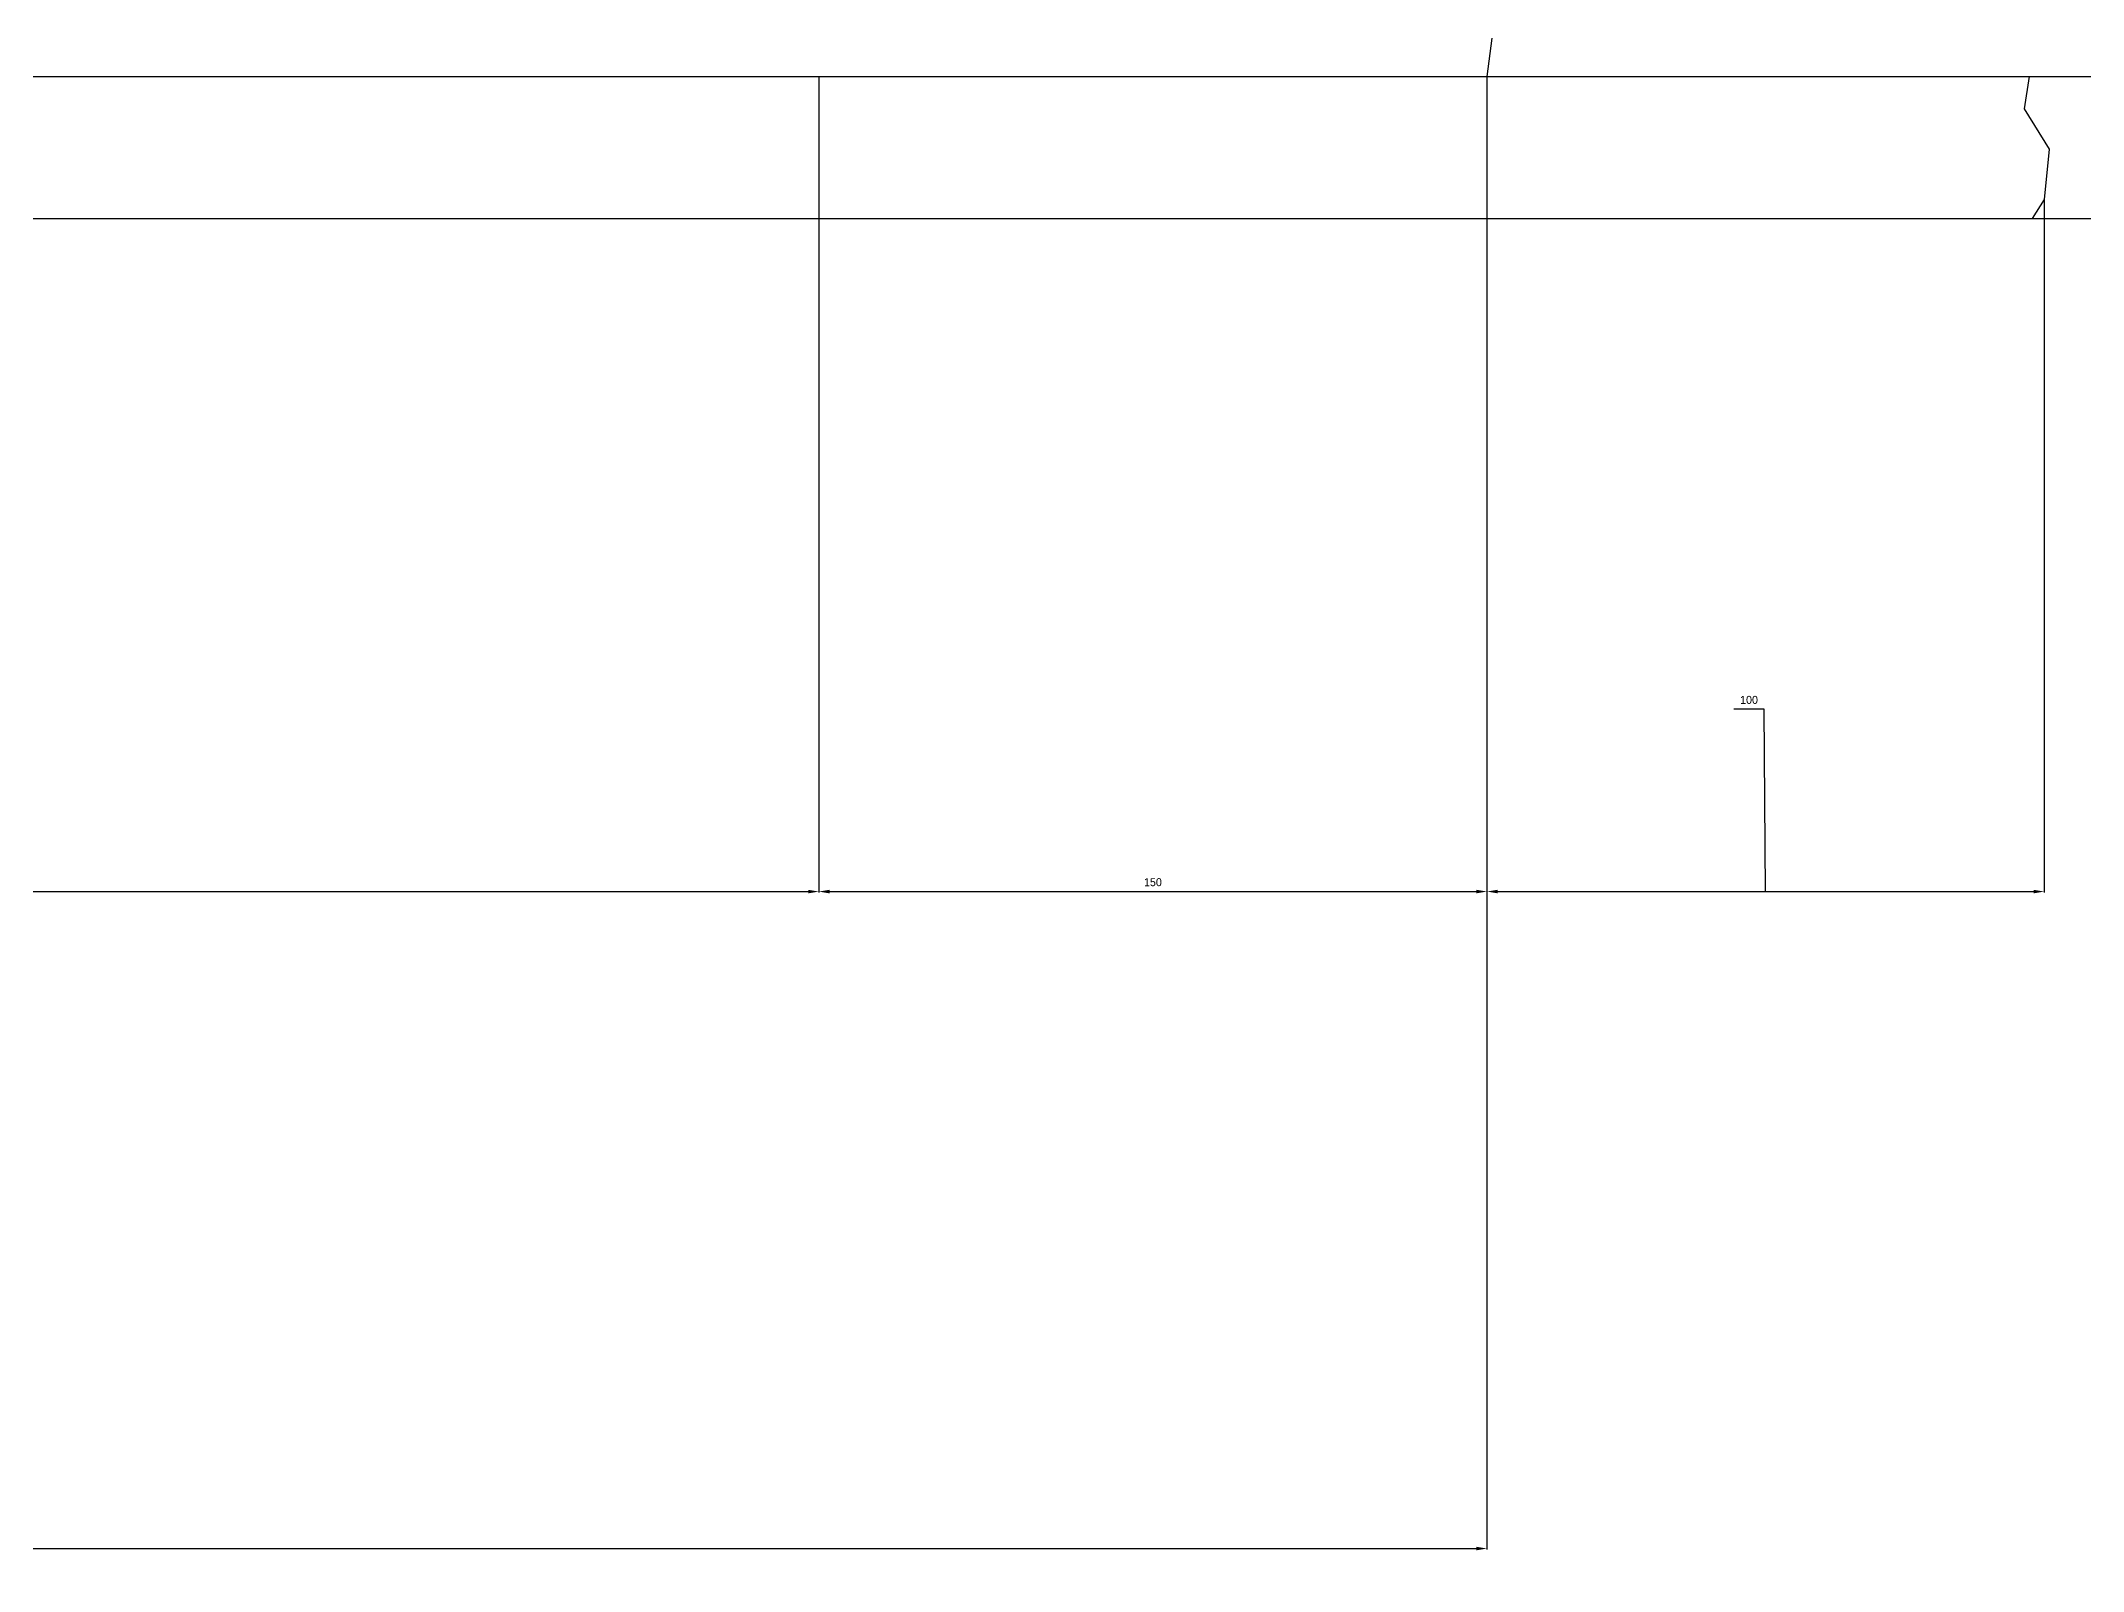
# Model space of a CAD drawing. Header units: millimetres. Extents: x -8855 to 105318, y -17958 to 67465.
# Drawn here: x 4590 to 6887, y 25894 to 27615 of the extents above; entities that cross this region are included whole.
import ezdxf
from ezdxf.lldxf.tags import DXFTag

# ---------------------------------------------------------------- set-up
doc = ezdxf.new("R2010")
doc.units = ezdxf.units.MM
doc.header["$LTSCALE"] = 25
doc.header["$PDMODE"] = 34
doc.styles.add('ROMANS', font='stylu.ttf')
tags = doc.linetypes.add('HIDDEN2', pattern=[4.7625, 3.175, -1.5875]).pattern_tags.tags
tags[6:7] = [DXFTag(74, 4), DXFTag(75, 0), DXFTag(340, '0'), DXFTag(46, 1.0), DXFTag(50, 0.0), DXFTag(44, 0.0), DXFTag(45, 0.0)]
tags[4:5] = [DXFTag(74, 4), DXFTag(75, 0), DXFTag(340, '0'), DXFTag(46, 1.0), DXFTag(50, 0.0), DXFTag(44, 0.0), DXFTag(45, 0.0)]
doc.dimstyles.get("Standard").update_dxf_attribs({"dimscale": 0, "dimtxt": 9, "dimasz": 12, "dimexe": 1.25, "dimexo": 0.625, "dimgap": 6, "dimtad": 1, "dimdec": 4, "dimdsep": 46, "dimlunit": 6, "dimtxsty": 'Standard', "dimcen": 2.5, "dimadec": 0, "dimazin": 0, "dimtfac": 1, "dimtdec": 4, "dimtmove": 0, "dimatfit": 3, "dimfxl": 0, "dimtolj": 1, "dimtzin": 0, "dimarcsym": 0})

# ---------------------------------------------------------------- blocks, each defined once
blk = doc.blocks.new('*D7')
at = {"color": 0, "lineweight": -2}
for p, q in [((-1893.8, 26657.7), (-1893.8, 25918)), ((6216.2, 26657.7), (6216.2, 25918)), ((-1881.8, 25919.2), (6204.2, 25919.2))]:
    blk.add_line(p, q, dxfattribs=at)
at = {"color": 0}
for points in [[(-1881.8, 25921.2), (-1881.8, 25917.2), (-1893.8, 25919.2)], [(6204.2, 25921.2), (6204.2, 25917.2), (6216.2, 25919.2)]]:
    blk.add_solid(points, dxfattribs=at)
at = {"layer": 'DEFPOINTS', "color": 0}
for p in [(-1893.8, 26658.3), (6216.2, 26658.3), (6216.2, 25919.2)]:
    blk.add_point(p, dxfattribs=at)
at = {"color": 0, "insert": (2161.2, 25929.7), "char_height": 9, "attachment_point": 5, "style": 'ROMANS'}
blk.add_mtext('\\A1;EXTENT OF REMOVAL OF CONCRETE', dxfattribs=at)
blk = doc.blocks.new('*D8')
at = {"color": 0, "lineweight": -2}
for p, q in [((5465, 27574.7), (5465, 26657.1)), ((-1085.8, 26658.3), (5453, 26658.3))]:
    blk.add_line(p, q, dxfattribs=at)
at = {"color": 0}
for points in [[(-1085.8, 26660.3), (-1085.8, 26656.3), (-1097.8, 26658.3)], [(5453, 26660.3), (5453, 26656.3), (5465, 26658.3)]]:
    blk.add_solid(points, dxfattribs=at)
at = {"layer": 'DEFPOINTS', "color": 0}
for p in [(5465, 27575.4), (-1097.8, 27415.4), (5465, 26658.3)]:
    blk.add_point(p, dxfattribs=at)
at = {"color": 0, "insert": (2183.6, 26668.8), "char_height": 9, "attachment_point": 5, "style": 'ROMANS'}
blk.add_mtext('\\A1;EXTENT OF CORROSION', dxfattribs=at)
blk = doc.blocks.new('*D11')
at = {"color": 0, "lineweight": -2}
for p, q in [((6842.9, 27436.4), (6842.9, 26657.1)), ((6527.8, 26863.4), (6493.9, 26863.4)), ((6529.6, 26658.3), (6527.8, 26863.4)), ((6228.2, 26658.3), (6830.9, 26658.3))]:
    blk.add_line(p, q, dxfattribs=at)
at = {"color": 0}
for points in [[(6228.2, 26660.3), (6228.2, 26656.3), (6216.2, 26658.3)], [(6830.9, 26660.3), (6830.9, 26656.3), (6842.9, 26658.3)]]:
    blk.add_solid(points, dxfattribs=at)
at = {"layer": 'DEFPOINTS', "color": 0}
for p in [(6216.2, 27575.4), (6842.9, 27437), (6842.9, 26658.3)]:
    blk.add_point(p, dxfattribs=at)
at = {"color": 0, "insert": (6510.9, 26873.9), "char_height": 9, "attachment_point": 5, "style": 'ROMANS'}
blk.add_mtext('\\A1;100', dxfattribs=at)
blk = doc.blocks.new('*D12')
at = {"color": 0, "lineweight": -2}
for p, q in [((6216.2, 27574.7), (6216.2, 26657.1)), ((5477, 26658.3), (6204.2, 26658.3))]:
    blk.add_line(p, q, dxfattribs=at)
at = {"color": 0}
for points in [[(5477, 26660.3), (5477, 26656.3), (5465, 26658.3)], [(6204.2, 26660.3), (6204.2, 26656.3), (6216.2, 26658.3)]]:
    blk.add_solid(points, dxfattribs=at)
at = {"layer": 'DEFPOINTS', "color": 0}
for p in [(5465, 27575.4), (6216.2, 27575.4), (6216.2, 26658.3)]:
    blk.add_point(p, dxfattribs=at)
at = {"color": 0, "insert": (5840.6, 26668.8), "char_height": 9, "attachment_point": 5, "style": 'ROMANS'}
blk.add_mtext('\\A1;150', dxfattribs=at)

msp = doc.modelspace()

# ---------------------------------------------------------------- linework, layer by layer
at = {"linetype": 'HIDDEN2'}
for p, q in [((-1893.82758, 27575.36163), (6216.21955, 27575.36163)), ((-1856.28221, 27415.36163), (6214.28251, 27415.36163))]:
    msp.add_line(p, q, dxfattribs=at)
for p, q in [((6216.21955, 27575.36163), (8326.96582, 27575.36163)), ((6214.28251, 27415.36163), (8166.96582, 27415.36163))]:
    msp.add_line(p, q)
for points in [[(6221.59589, 27618.42537), (6216.21955, 27575.36163)], [(6825.7457, 27575.36163), (6820.24721, 27538.75335), (6848.54053, 27493.54367), (6842.88186, 27437.0316), (6829.32022, 27415.36163)]]:
    msp.add_lwpolyline(points)

# ---------------------------------------------------------------- dimensions: what is measured, and where the dimension line sits
for base, p1, p2, text, override, picture, middle in [((5464.95317, 26658.32243), (-1097.81338, 27415.36163), (5464.95317, 27575.36163), 'EXTENT OF CORROSION', {"dimscale": 1, "dimse1": 1, "dimtmove": 1}, '*D8', (2183.56989, 26668.82243)), ((6216.21955, 26658.32243), (5464.95317, 27575.36163), (6216.21955, 27575.36163), '150', {"dimscale": 1, "dimse1": 1, "dimtmove": 1}, '*D12', (5840.58636, 26668.82243)), ((6842.88186, 26658.32243), (6216.21955, 27575.36163), (6842.88186, 27437.0316), '100', {"dimscale": 1, "dimse1": 1, "dimtmove": 1}, '*D11', (6521.77887, 26863.42509)), ((6216.21955, 25919.23874), (-1893.82758, 26658.32243), (6216.21955, 26658.32243), 'EXTENT OF REMOVAL OF CONCRETE', {"dimscale": 1}, '*D7', (2161.19598, 25929.73874))]:
    dim = msp.add_linear_dim(base=base, p1=p1, p2=p2, text=text, dimstyle='Standard', override=override)
    dim.commit()
    dim.dimension.update_dxf_attribs({"geometry": picture, "text_midpoint": middle})

doc.saveas('drawing.dxf')
